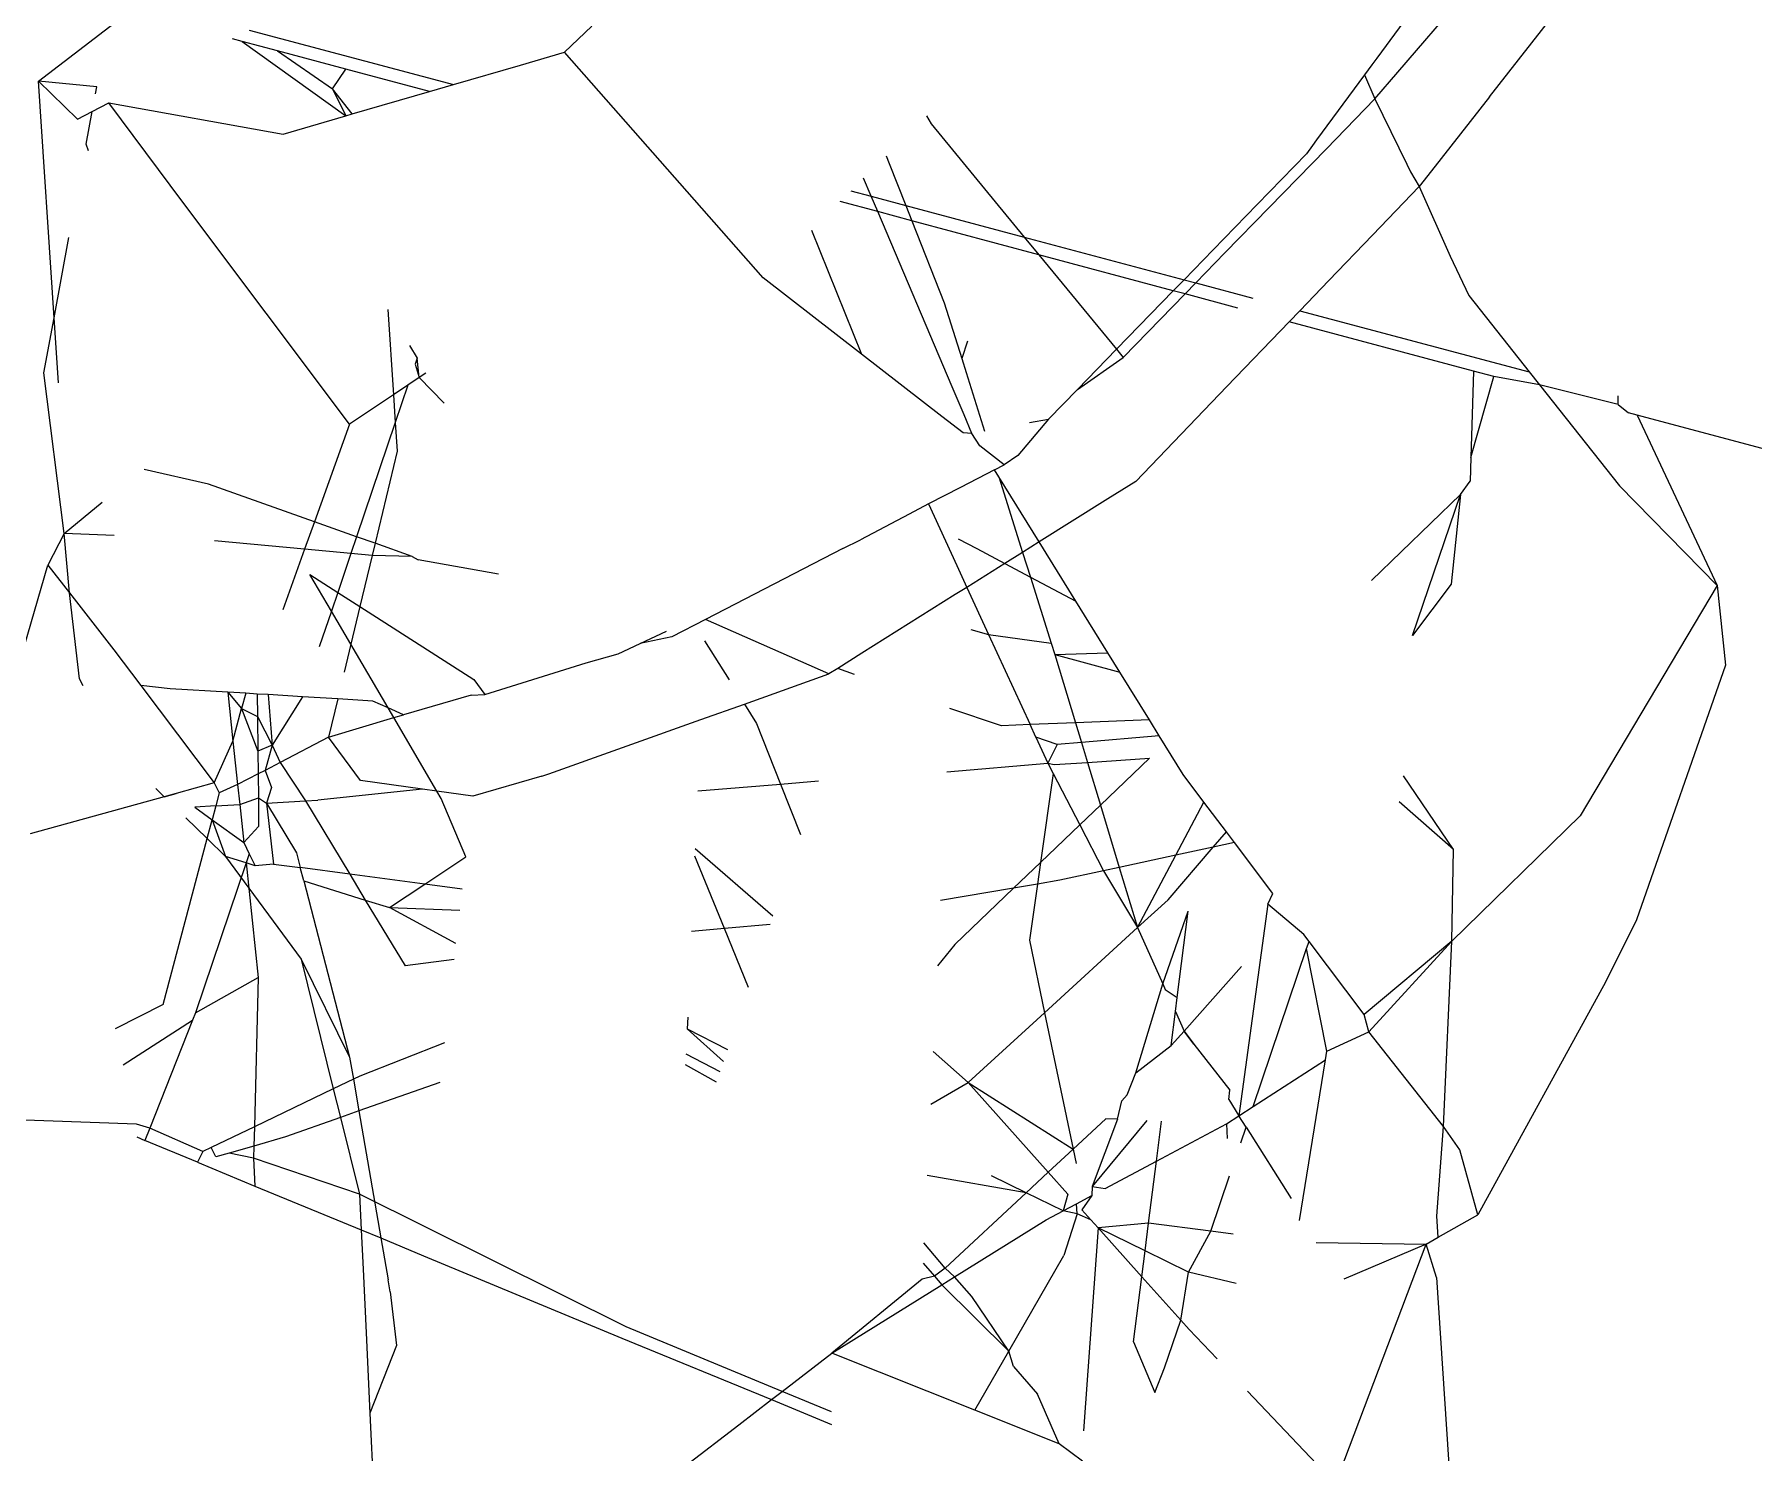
# Model space of a CAD drawing. Header units: inches. Extents: x 3324238 to 135265466, y -1036581 to 20094598.
# Drawn here: x 3354737.1371 to 3354737.4181, y -519087.5705 to -519087.3388 of the extents above; entities that cross this region are included whole.
import ezdxf

# ---------------------------------------------------------------- set-up
doc = ezdxf.new("R2010")
doc.units = ezdxf.units.IN
doc.header["$MEASUREMENT"] = 0

msp = doc.modelspace()

# ---------------------------------------------------------------- linework, layer by layer
for p, q in [((3354737.36682, -519087.32875, 0.00267), (3354737.35654, -519087.34271, 0.00267)), ((3354737.36, -519087.34498, 0.00267), (3354737.3726, -519087.33033, 0.00267)), ((3354737.13781, -519087.34646, 0.00267), (3354737.15271, -519087.33503, 0.00267)), ((3354737.37494, -519087.34903, 0.00267), (3354737.38662, -519087.33414, 0.00267)), ((3354737.17226, -519087.33811, 0.00267), (3354737.20562, -519087.34702, 0.00267)), ((3354737.22376, -519087.34174, 0.00267), (3354737.22826, -519087.33748, 0.00267)), ((3354737.1711, -519087.33996, 0.00267), (3354737.16952, -519087.33953, 0.00267)), ((3354737.1711, -519087.33996, 0.00267), (3354737.18805, -519087.35213, 0.00267)), ((3354737.17688, -519087.34151, 0.00267), (3354737.1711, -519087.33996, 0.00267)), ((3354737.17688, -519087.34151, 0.00267), (3354737.18583, -519087.34774, 0.00267)), ((3354737.18801, -519087.34449, 0.00267), (3354737.17688, -519087.34151, 0.00267)), ((3354737.20562, -519087.34702, 0.00267), (3354737.21656, -519087.34384, 0.00267)), ((3354737.21656, -519087.34384, 0.00267), (3354737.22376, -519087.34174, 0.00267)), ((3354737.25626, -519087.37859, 0.00267), (3354737.22376, -519087.34174, 0.00267)), ((3354737.35573, -519087.34382, 0.00267), (3354737.35455, -519087.34542, 0.00267)), ((3354737.35654, -519087.34271, 0.00267), (3354737.35573, -519087.34382, 0.00267)), ((3354737.13781, -519087.34646, 0.00267), (3354737.14419, -519087.35267, 0.00267)), ((3354737.14036, -519087.38515, 0.00267), (3354737.13781, -519087.34646, 0.00267)), ((3354737.14733, -519087.34737, 0.00267), (3354737.13781, -519087.34646, 0.00267)), ((3354737.18583, -519087.34774, 0.00267), (3354737.18801, -519087.34449, 0.00267)), ((3354737.20171, -519087.34816, 0.00267), (3354737.18801, -519087.34449, 0.00267)), ((3354737.20171, -519087.34816, 0.00267), (3354737.20562, -519087.34702, 0.00267)), ((3354737.35455, -519087.34542, 0.00267), (3354737.3467, -519087.35607, 0.00267)), ((3354737.35455, -519087.34542, 0.00267), (3354737.35624, -519087.34934, 0.00267)), ((3354737.35624, -519087.34934, 0.00267), (3354737.36, -519087.34498, 0.00267)), ((3354737.14658, -519087.35142, 0.00267), (3354737.1493, -519087.35001, 0.00267)), ((3354737.14712, -519087.34852, 0.00267), (3354737.14733, -519087.34737, 0.00267)), ((3354737.1493, -519087.35001, 0.00267), (3354737.1778, -519087.35511, 0.00267)), ((3354737.16141, -519087.36625, 0.00267), (3354737.1493, -519087.35001, 0.00267)), ((3354737.18908, -519087.35183, 0.00267), (3354737.18583, -519087.34774, 0.00267)), ((3354737.18583, -519087.34774, 0.00267), (3354737.18805, -519087.35213, 0.00267)), ((3354737.18908, -519087.35183, 0.00267), (3354737.20171, -519087.34816, 0.00267)), ((3354737.34825, -519087.35756, 0.00267), (3354737.35624, -519087.34934, 0.00267)), ((3354737.35624, -519087.34934, 0.00267), (3354737.36144, -519087.36002, 0.00267)), ((3354737.37494, -519087.34903, 0.00267), (3354737.36549, -519087.3611, 0.00267)), ((3354737.14419, -519087.35267, 0.00267), (3354737.14658, -519087.35142, 0.00267)), ((3354737.1456, -519087.35675, 0.00267), (3354737.14658, -519087.35142, 0.00267)), ((3354737.1778, -519087.35511, 0.00267), (3354737.18805, -519087.35213, 0.00267)), ((3354737.18805, -519087.35213, 0.00267), (3354737.18908, -519087.35183, 0.00267)), ((3354737.28294, -519087.35212, 0.00267), (3354737.2837, -519087.35345, 0.00267)), ((3354737.2837, -519087.35345, 0.00267), (3354737.29243, -519087.36406, 0.00267)), ((3354737.14597, -519087.35783, 0.00267), (3354737.1456, -519087.35675, 0.00267)), ((3354737.34502, -519087.35835, 0.00267), (3354737.337, -519087.3666, 0.00267)), ((3354737.33894, -519087.36712, 0.00267), (3354737.34825, -519087.35756, 0.00267)), ((3354737.34604, -519087.35696, 0.00267), (3354737.34502, -519087.35835, 0.00267)), ((3354737.3467, -519087.35607, 0.00267), (3354737.34604, -519087.35696, 0.00267)), ((3354737.27634, -519087.35866, 0.00267), (3354737.27683, -519087.35991, 0.00267)), ((3354737.27683, -519087.35991, 0.00267), (3354737.27954, -519087.36676, 0.00267)), ((3354737.36144, -519087.36002, 0.00267), (3354737.36205, -519087.3613, 0.00267)), ((3354737.36205, -519087.3613, 0.00267), (3354737.36345, -519087.36369, 0.00267)), ((3354737.36549, -519087.3611, 0.00267), (3354737.36345, -519087.36369, 0.00267)), ((3354737.27389, -519087.36525, 0.00267), (3354737.27265, -519087.36233, 0.00267)), ((3354737.29243, -519087.36406, 0.00267), (3354737.2989, -519087.37193, 0.00267)), ((3354737.35581, -519087.37164, 0.00267), (3354737.36345, -519087.36369, 0.00267)), ((3354737.36345, -519087.36369, 0.00267), (3354737.36854, -519087.37504, 0.00267)), ((3354737.18866, -519087.40253, 0.00267), (3354737.16141, -519087.36625, 0.00267)), ((3354737.27497, -519087.36777, 0.00267), (3354737.26882, -519087.36613, 0.00267)), ((3354737.27059, -519087.36437, 0.00267), (3354737.27389, -519087.36525, 0.00267)), ((3354737.27389, -519087.36525, 0.00267), (3354737.27954, -519087.36676, 0.00267)), ((3354737.27497, -519087.36777, 0.00267), (3354737.27389, -519087.36525, 0.00267)), ((3354737.27954, -519087.36676, 0.00267), (3354737.2989, -519087.37193, 0.00267)), ((3354737.27954, -519087.36676, 0.00267), (3354737.28052, -519087.36926, 0.00267)), ((3354737.337, -519087.3666, 0.00267), (3354737.32978, -519087.37402, 0.00267)), ((3354737.28052, -519087.36926, 0.00267), (3354737.27497, -519087.36777, 0.00267)), ((3354737.28713, -519087.39639, 0.00267), (3354737.27497, -519087.36777, 0.00267)), ((3354737.30128, -519087.37482, 0.00267), (3354737.28052, -519087.36926, 0.00267)), ((3354737.28052, -519087.36926, 0.00267), (3354737.28583, -519087.3827, 0.00267)), ((3354737.33172, -519087.37454, 0.00267), (3354737.33894, -519087.36712, 0.00267)), ((3354737.14036, -519087.38515, 0.00267), (3354737.14278, -519087.37203, 0.00267)), ((3354737.26412, -519087.37079, 0.00267), (3354737.27233, -519087.39106, 0.00267)), ((3354737.2989, -519087.37193, 0.00267), (3354737.30128, -519087.37482, 0.00267)), ((3354737.2989, -519087.37193, 0.00267), (3354737.32503, -519087.37891, 0.00267)), ((3354737.34868, -519087.37906, 0.00267), (3354737.35581, -519087.37164, 0.00267)), ((3354737.32327, -519087.38071, 0.00267), (3354737.30128, -519087.37482, 0.00267)), ((3354737.30128, -519087.37482, 0.00267), (3354737.31398, -519087.39027, 0.00267)), ((3354737.32978, -519087.37402, 0.00267), (3354737.32503, -519087.37891, 0.00267)), ((3354737.32697, -519087.37943, 0.00267), (3354737.33172, -519087.37454, 0.00267)), ((3354737.36854, -519087.37504, 0.00267), (3354737.37159, -519087.3815, 0.00267)), ((3354737.27233, -519087.39106, 0.00267), (3354737.25626, -519087.37859, 0.00267)), ((3354737.32327, -519087.38071, 0.00267), (3354737.31398, -519087.39027, 0.00267)), ((3354737.32503, -519087.37891, 0.00267), (3354737.32327, -519087.38071, 0.00267)), ((3354737.32521, -519087.38123, 0.00267), (3354737.32327, -519087.38071, 0.00267)), ((3354737.32503, -519087.37891, 0.00267), (3354737.32697, -519087.37943, 0.00267)), ((3354737.32521, -519087.38123, 0.00267), (3354737.32697, -519087.37943, 0.00267)), ((3354737.32697, -519087.37943, 0.00267), (3354737.33627, -519087.38191, 0.00267)), ((3354737.34396, -519087.38397, 0.00267), (3354737.34868, -519087.37906, 0.00267)), ((3354737.19491, -519087.38375, 0.00267), (3354737.19582, -519087.39773, 0.00267)), ((3354737.28583, -519087.3827, 0.00267), (3354737.28869, -519087.39179, 0.00267)), ((3354737.3151, -519087.39163, 0.00267), (3354737.32521, -519087.38123, 0.00267)), ((3354737.33384, -519087.38354, 0.00267), (3354737.32521, -519087.38123, 0.00267)), ((3354737.37159, -519087.3815, 0.00267), (3354737.37526, -519087.38615, 0.00267)), ((3354737.1387, -519087.39414, 0.00267), (3354737.14036, -519087.38515, 0.00267)), ((3354737.14106, -519087.39574, 0.00267), (3354737.14036, -519087.38515, 0.00267)), ((3354737.33203, -519087.39638, 0.00267), (3354737.34221, -519087.38578, 0.00267)), ((3354737.34221, -519087.38578, 0.00267), (3354737.34396, -519087.38397, 0.00267)), ((3354737.37235, -519087.39385, 0.00267), (3354737.34221, -519087.38578, 0.00267)), ((3354737.34396, -519087.38397, 0.00267), (3354737.38146, -519087.39398, 0.00267)), ((3354737.37526, -519087.38615, 0.00267), (3354737.38146, -519087.39398, 0.00267)), ((3354737.28965, -519087.38893, 0.00267), (3354737.28869, -519087.39179, 0.00267)), ((3354737.19842, -519087.38963, 0.00267), (3354737.19968, -519087.39173, 0.00267)), ((3354737.19968, -519087.39173, 0.00267), (3354737.19935, -519087.3927, 0.00267)), ((3354737.20001, -519087.39491, 0.00267), (3354737.19968, -519087.39173, 0.00267)), ((3354737.28547, -519087.40127, 0.00267), (3354737.27233, -519087.39106, 0.00267)), ((3354737.28869, -519087.39179, 0.00267), (3354737.2894, -519087.39407, 0.00267)), ((3354737.31398, -519087.39027, 0.00267), (3354737.30761, -519087.39683, 0.00267)), ((3354737.30761, -519087.39683, 0.00267), (3354737.3151, -519087.39163, 0.00267)), ((3354737.31398, -519087.39027, 0.00267), (3354737.3151, -519087.39163, 0.00267)), ((3354737.142, -519087.42039, 0.00267), (3354737.1387, -519087.39414, 0.00267)), ((3354737.20001, -519087.39491, 0.00267), (3354737.19818, -519087.39614, 0.00267)), ((3354737.19935, -519087.3927, 0.00267), (3354737.20001, -519087.39491, 0.00267)), ((3354737.20113, -519087.39416, 0.00267), (3354737.20001, -519087.39491, 0.00267)), ((3354737.20409, -519087.3991, 0.00267), (3354737.20001, -519087.39491, 0.00267)), ((3354737.2894, -519087.39407, 0.00267), (3354737.29241, -519087.40363, 0.00267)), ((3354737.37235, -519087.39385, 0.00267), (3354737.37191, -519087.40797, 0.00267)), ((3354737.37191, -519087.40797, 0.00267), (3354737.37567, -519087.39474, 0.00267)), ((3354737.37567, -519087.39474, 0.00267), (3354737.37235, -519087.39385, 0.00267)), ((3354737.38312, -519087.39607, 0.00267), (3354737.37567, -519087.39474, 0.00267)), ((3354737.38146, -519087.39398, 0.00267), (3354737.38312, -519087.39607, 0.00267)), ((3354737.19582, -519087.39773, 0.00267), (3354737.18866, -519087.40253, 0.00267)), ((3354737.19818, -519087.39614, 0.00267), (3354737.19582, -519087.39773, 0.00267)), ((3354737.19582, -519087.39773, 0.00267), (3354737.19611, -519087.40226, 0.00267)), ((3354737.19818, -519087.39614, 0.00267), (3354737.19611, -519087.40226, 0.00267)), ((3354737.28907, -519087.40096, 0.00267), (3354737.28713, -519087.39639, 0.00267)), ((3354737.3029, -519087.40167, 0.00267), (3354737.30761, -519087.39683, 0.00267)), ((3354737.31715, -519087.41185, 0.00267), (3354737.33203, -519087.39638, 0.00267)), ((3354737.39601, -519087.39931, 0.00267), (3354737.38312, -519087.39607, 0.00267)), ((3354737.38312, -519087.39607, 0.00267), (3354737.39618, -519087.41258, 0.00267)), ((3354737.39601, -519087.39931, 0.00267), (3354737.39599, -519087.39786, 0.00267)), ((3354737.39601, -519087.39931, 0.00267), (3354737.3977, -519087.40064, 0.00267)), ((3354737.3991, -519087.40102, 0.00267), (3354737.3977, -519087.40064, 0.00267)), ((3354737.18866, -519087.40253, 0.00267), (3354737.18292, -519087.41846, 0.00267)), ((3354737.19611, -519087.40226, 0.00267), (3354737.1898, -519087.4209, 0.00267)), ((3354737.19611, -519087.40226, 0.00267), (3354737.19641, -519087.40693, 0.00267)), ((3354737.28893, -519087.40395, 0.00267), (3354737.28547, -519087.40127, 0.00267)), ((3354737.29037, -519087.40402, 0.00267), (3354737.28907, -519087.40096, 0.00267)), ((3354737.3029, -519087.40167, 0.00267), (3354737.29789, -519087.40763, 0.00267)), ((3354737.29979, -519087.40225, 0.00267), (3354737.3029, -519087.40167, 0.00267)), ((3354737.3991, -519087.40102, 0.00267), (3354737.41217, -519087.42885, 0.00267)), ((3354739.14091, -519087.86747, 0.00267), (3354737.3991, -519087.40102, 0.00267)), ((3354737.29037, -519087.40402, 0.00267), (3354737.28893, -519087.40395, 0.00267)), ((3354737.29163, -519087.40605, 0.00267), (3354737.29037, -519087.40402, 0.00267)), ((3354737.29562, -519087.40915, 0.00267), (3354737.29163, -519087.40605, 0.00267)), ((3354737.19641, -519087.40693, 0.00267), (3354737.19281, -519087.42196, 0.00267)), ((3354737.29789, -519087.40763, 0.00267), (3354737.29562, -519087.40915, 0.00267)), ((3354737.37191, -519087.40797, 0.00267), (3354737.37179, -519087.41184, 0.00267)), ((3354737.16561, -519087.41232, 0.00267), (3354737.15505, -519087.4099, 0.00267)), ((3354737.29405, -519087.40996, 0.00267), (3354737.2885, -519087.41284, 0.00267)), ((3354737.29405, -519087.40996, 0.00267), (3354737.29562, -519087.40915, 0.00267)), ((3354737.29477, -519087.41113, 0.00267), (3354737.29405, -519087.40996, 0.00267)), ((3354737.29477, -519087.41113, 0.00267), (3354737.29865, -519087.42345, 0.00267)), ((3354737.30136, -519087.42176, 0.00267), (3354737.29477, -519087.41113, 0.00267)), ((3354737.31715, -519087.41185, 0.00267), (3354737.3126, -519087.4147, 0.00267)), ((3354737.37019, -519087.414, 0.00267), (3354737.37179, -519087.41184, 0.00267)), ((3354737.18292, -519087.41846, 0.00267), (3354737.16561, -519087.41232, 0.00267)), ((3354737.2885, -519087.41284, 0.00267), (3354737.28326, -519087.41555, 0.00267)), ((3354737.3126, -519087.4147, 0.00267), (3354737.30136, -519087.42176, 0.00267)), ((3354737.35569, -519087.42804, 0.00267), (3354737.37019, -519087.414, 0.00267)), ((3354737.36239, -519087.43702, 0.00267), (3354737.37019, -519087.414, 0.00267)), ((3354737.37019, -519087.414, 0.00267), (3354737.3687, -519087.42863, 0.00267)), ((3354737.39618, -519087.41258, 0.00267), (3354737.41217, -519087.42885, 0.00267)), ((3354737.142, -519087.42039, 0.00267), (3354737.14819, -519087.41525, 0.00267)), ((3354737.28008, -519087.41719, 0.00267), (3354737.27216, -519087.42143, 0.00267)), ((3354737.28326, -519087.41555, 0.00267), (3354737.28008, -519087.41719, 0.00267)), ((3354737.28326, -519087.41555, 0.00267), (3354737.28788, -519087.42558, 0.00267)), ((3354737.18292, -519087.41846, 0.00267), (3354737.1813, -519087.42295, 0.00267)), ((3354737.1898, -519087.4209, 0.00267), (3354737.18292, -519087.41846, 0.00267)), ((3354737.142, -519087.42039, 0.00267), (3354737.13933, -519087.42552, 0.00267)), ((3354737.15017, -519087.42068, 0.00267), (3354737.142, -519087.42039, 0.00267)), ((3354737.14287, -519087.43007, 0.00267), (3354737.142, -519087.42039, 0.00267)), ((3354737.1813, -519087.42295, 0.00267), (3354737.16659, -519087.42158, 0.00267)), ((3354737.1813, -519087.42295, 0.00267), (3354737.17772, -519087.43284, 0.00267)), ((3354737.18886, -519087.42365, 0.00267), (3354737.1813, -519087.42295, 0.00267)), ((3354737.1898, -519087.4209, 0.00267), (3354737.18886, -519087.42365, 0.00267)), ((3354737.19281, -519087.42196, 0.00267), (3354737.1898, -519087.4209, 0.00267)), ((3354737.19281, -519087.42196, 0.00267), (3354737.19233, -519087.42397, 0.00267)), ((3354737.19888, -519087.42411, 0.00267), (3354737.19281, -519087.42196, 0.00267)), ((3354737.26924, -519087.4228, 0.00267), (3354737.2468, -519087.43442, 0.00267)), ((3354737.26924, -519087.4228, 0.00267), (3354737.27216, -519087.42143, 0.00267)), ((3354737.28809, -519087.42123, 0.00267), (3354737.29118, -519087.42284, 0.00267)), ((3354737.29118, -519087.42284, 0.00267), (3354737.29576, -519087.42527, 0.00267)), ((3354737.30136, -519087.42176, 0.00267), (3354737.29865, -519087.42345, 0.00267)), ((3354737.30735, -519087.43142, 0.00267), (3354737.30136, -519087.42176, 0.00267)), ((3354737.1279, -519087.46483, 0.00267), (3354737.13933, -519087.42552, 0.00267)), ((3354737.13933, -519087.42552, 0.00267), (3354737.14287, -519087.43007, 0.00267)), ((3354737.18886, -519087.42365, 0.00267), (3354737.18671, -519087.42999, 0.00267)), ((3354737.19233, -519087.42397, 0.00267), (3354737.18886, -519087.42365, 0.00267)), ((3354737.19233, -519087.42397, 0.00267), (3354737.19033, -519087.43231, 0.00267)), ((3354737.19888, -519087.42411, 0.00267), (3354737.19233, -519087.42397, 0.00267)), ((3354737.19888, -519087.42411, 0.00267), (3354737.19986, -519087.42467, 0.00267)), ((3354737.213, -519087.42701, 0.00267), (3354737.19986, -519087.42467, 0.00267)), ((3354737.28788, -519087.42558, 0.00267), (3354737.28953, -519087.42917, 0.00267)), ((3354737.29576, -519087.42527, 0.00267), (3354737.28953, -519087.42917, 0.00267)), ((3354737.29865, -519087.42345, 0.00267), (3354737.29576, -519087.42527, 0.00267)), ((3354737.29576, -519087.42527, 0.00267), (3354737.29992, -519087.42748, 0.00267)), ((3354737.29865, -519087.42345, 0.00267), (3354737.29992, -519087.42748, 0.00267)), ((3354737.18567, -519087.43307, 0.00267), (3354737.18215, -519087.42707, 0.00267)), ((3354737.18215, -519087.42707, 0.00267), (3354737.18671, -519087.42999, 0.00267)), ((3354737.29992, -519087.42748, 0.00267), (3354737.30735, -519087.43142, 0.00267)), ((3354737.29992, -519087.42748, 0.00267), (3354737.30332, -519087.43828, 0.00267)), ((3354737.3687, -519087.42863, 0.00267), (3354737.36239, -519087.43702, 0.00267)), ((3354737.14287, -519087.43007, 0.00267), (3354737.15012, -519087.43939, 0.00267)), ((3354737.1445, -519087.44411, 0.00267), (3354737.14287, -519087.43007, 0.00267)), ((3354737.18671, -519087.42999, 0.00267), (3354737.18567, -519087.43307, 0.00267)), ((3354737.18671, -519087.42999, 0.00267), (3354737.19033, -519087.43231, 0.00267)), ((3354737.28765, -519087.43035, 0.00267), (3354737.27237, -519087.43994, 0.00267)), ((3354737.28953, -519087.42917, 0.00267), (3354737.28765, -519087.43035, 0.00267)), ((3354737.28953, -519087.42917, 0.00267), (3354737.29308, -519087.43688, 0.00267)), ((3354737.31257, -519087.43985, 0.00267), (3354737.30735, -519087.43142, 0.00267)), ((3354737.41217, -519087.42885, 0.00267), (3354737.38978, -519087.46652, 0.00267)), ((3354737.41217, -519087.42885, 0.00267), (3354737.41354, -519087.4419, 0.00267)), ((3354737.18567, -519087.43307, 0.00267), (3354737.1837, -519087.43889, 0.00267)), ((3354737.18885, -519087.43848, 0.00267), (3354737.18567, -519087.43307, 0.00267)), ((3354737.19033, -519087.43231, 0.00267), (3354737.18885, -519087.43848, 0.00267)), ((3354737.19033, -519087.43231, 0.00267), (3354737.20895, -519087.44423, 0.00267)), ((3354737.23615, -519087.43836, 0.00267), (3354737.24044, -519087.43634, 0.00267)), ((3354737.2468, -519087.43442, 0.00267), (3354737.24132, -519087.43725, 0.00267)), ((3354737.26699, -519087.44332, 0.00267), (3354737.2468, -519087.43442, 0.00267)), ((3354737.29019, -519087.43605, 0.00267), (3354737.29308, -519087.43688, 0.00267)), ((3354737.29308, -519087.43688, 0.00267), (3354737.30332, -519087.43828, 0.00267)), ((3354737.29308, -519087.43688, 0.00267), (3354737.29986, -519087.4516, 0.00267)), ((3354737.15012, -519087.43939, 0.00267), (3354737.15451, -519087.44521, 0.00267)), ((3354737.18885, -519087.43848, 0.00267), (3354737.18777, -519087.44301, 0.00267)), ((3354737.19494, -519087.44885, 0.00267), (3354737.18885, -519087.43848, 0.00267)), ((3354737.23255, -519087.44005, 0.00267), (3354737.23615, -519087.43836, 0.00267)), ((3354737.24132, -519087.43725, 0.00267), (3354737.23615, -519087.43836, 0.00267)), ((3354737.24664, -519087.43793, 0.00267), (3354737.25067, -519087.44429, 0.00267)), ((3354737.27237, -519087.43994, 0.00267), (3354737.26844, -519087.44241, 0.00267)), ((3354737.30332, -519087.43828, 0.00267), (3354737.30391, -519087.44014, 0.00267)), ((3354737.30391, -519087.44014, 0.00267), (3354737.31257, -519087.43985, 0.00267)), ((3354737.31454, -519087.44303, 0.00267), (3354737.31257, -519087.43985, 0.00267)), ((3354737.21073, -519087.44666, 0.00267), (3354737.22732, -519087.44152, 0.00267)), ((3354737.22732, -519087.44152, 0.00267), (3354737.23255, -519087.44005, 0.00267)), ((3354737.26844, -519087.44241, 0.00267), (3354737.26699, -519087.44332, 0.00267)), ((3354737.27119, -519087.44342, 0.00267), (3354737.26844, -519087.44241, 0.00267)), ((3354737.30391, -519087.44014, 0.00267), (3354737.30729, -519087.45131, 0.00267)), ((3354737.30391, -519087.44014, 0.00267), (3354737.31454, -519087.44303, 0.00267)), ((3354737.41354, -519087.4419, 0.00267), (3354737.39899, -519087.48349, 0.00267)), ((3354737.1445, -519087.44411, 0.00267), (3354737.14506, -519087.44519, 0.00267)), ((3354737.14506, -519087.44519, 0.00267), (3354737.1445, -519087.44411, 0.00267)), ((3354737.15932, -519087.44573, 0.00267), (3354737.15451, -519087.44521, 0.00267)), ((3354737.15451, -519087.44521, 0.00267), (3354737.16653, -519087.46113, 0.00267)), ((3354737.20895, -519087.44423, 0.00267), (3354737.21073, -519087.44666, 0.00267)), ((3354737.25317, -519087.44824, 0.00267), (3354737.26699, -519087.44332, 0.00267)), ((3354737.31937, -519087.45083, 0.00267), (3354737.31454, -519087.44303, 0.00267)), ((3354737.16874, -519087.4463, 0.00267), (3354737.15932, -519087.44573, 0.00267)), ((3354737.16874, -519087.4463, 0.00267), (3354737.16959, -519087.4543, 0.00267)), ((3354737.16874, -519087.4463, 0.00267), (3354737.17101, -519087.44895, 0.00267)), ((3354737.17167, -519087.44648, 0.00267), (3354737.16874, -519087.4463, 0.00267)), ((3354737.17167, -519087.44648, 0.00267), (3354737.17101, -519087.44895, 0.00267)), ((3354737.17355, -519087.4466, 0.00267), (3354737.17167, -519087.44648, 0.00267)), ((3354737.17355, -519087.4466, 0.00267), (3354737.1736, -519087.45027, 0.00267)), ((3354737.17533, -519087.4467, 0.00267), (3354737.17355, -519087.4466, 0.00267)), ((3354737.17533, -519087.4467, 0.00267), (3354737.17598, -519087.45496, 0.00267)), ((3354737.18094, -519087.44705, 0.00267), (3354737.17533, -519087.4467, 0.00267)), ((3354737.18094, -519087.44705, 0.00267), (3354737.17598, -519087.45496, 0.00267)), ((3354737.18671, -519087.4474, 0.00267), (3354737.18094, -519087.44705, 0.00267)), ((3354737.18671, -519087.4474, 0.00267), (3354737.18521, -519087.45366, 0.00267)), ((3354737.19245, -519087.44775, 0.00267), (3354737.18671, -519087.4474, 0.00267)), ((3354737.19494, -519087.44885, 0.00267), (3354737.19245, -519087.44775, 0.00267)), ((3354737.20853, -519087.44679, 0.00267), (3354737.19746, -519087.44998, 0.00267)), ((3354737.20853, -519087.44679, 0.00267), (3354737.21073, -519087.44666, 0.00267)), ((3354737.24607, -519087.45077, 0.00267), (3354737.25317, -519087.44824, 0.00267)), ((3354737.25317, -519087.44824, 0.00267), (3354737.25517, -519087.45139, 0.00267)), ((3354737.16959, -519087.4543, 0.00267), (3354737.17101, -519087.44895, 0.00267)), ((3354737.17101, -519087.44895, 0.00267), (3354737.17366, -519087.45593, 0.00267)), ((3354737.17101, -519087.44895, 0.00267), (3354737.1736, -519087.45027, 0.00267)), ((3354737.1736, -519087.45027, 0.00267), (3354737.17366, -519087.45593, 0.00267)), ((3354737.1736, -519087.45027, 0.00267), (3354737.17598, -519087.45496, 0.00267)), ((3354737.18521, -519087.45366, 0.00267), (3354737.19588, -519087.45045, 0.00267)), ((3354737.19588, -519087.45045, 0.00267), (3354737.19494, -519087.44885, 0.00267)), ((3354737.19746, -519087.44998, 0.00267), (3354737.19494, -519087.44885, 0.00267)), ((3354737.19588, -519087.45045, 0.00267), (3354737.19746, -519087.44998, 0.00267)), ((3354737.20292, -519087.46245, 0.00267), (3354737.19588, -519087.45045, 0.00267)), ((3354737.22119, -519087.45964, 0.00267), (3354737.24607, -519087.45077, 0.00267)), ((3354737.29522, -519087.45179, 0.00267), (3354737.28675, -519087.44894, 0.00267)), ((3354737.29522, -519087.45179, 0.00267), (3354737.28675, -519087.44894, 0.00267)), ((3354737.31937, -519087.45083, 0.00267), (3354737.30729, -519087.45131, 0.00267)), ((3354737.32099, -519087.45345, 0.00267), (3354737.31937, -519087.45083, 0.00267)), ((3354737.18521, -519087.45366, 0.00267), (3354737.1773, -519087.45779, 0.00267)), ((3354737.19046, -519087.46071, 0.00267), (3354737.18521, -519087.45366, 0.00267)), ((3354737.25517, -519087.45139, 0.00267), (3354737.25909, -519087.46132, 0.00267)), ((3354737.29986, -519087.4516, 0.00267), (3354737.29522, -519087.45179, 0.00267)), ((3354737.30729, -519087.45131, 0.00267), (3354737.29986, -519087.4516, 0.00267)), ((3354737.30081, -519087.45367, 0.00267), (3354737.29986, -519087.4516, 0.00267)), ((3354737.30429, -519087.45484, 0.00267), (3354737.30081, -519087.45367, 0.00267)), ((3354737.30081, -519087.45367, 0.00267), (3354737.30275, -519087.4579, 0.00267)), ((3354737.30729, -519087.45131, 0.00267), (3354737.30826, -519087.45451, 0.00267)), ((3354737.32099, -519087.45345, 0.00267), (3354737.30826, -519087.45451, 0.00267)), ((3354737.3249, -519087.45976, 0.00267), (3354737.32099, -519087.45345, 0.00267)), ((3354737.16653, -519087.46113, 0.00267), (3354737.16959, -519087.4543, 0.00267)), ((3354737.16959, -519087.4543, 0.00267), (3354737.17035, -519087.46141, 0.00267)), ((3354737.17598, -519087.45496, 0.00267), (3354737.17366, -519087.45593, 0.00267)), ((3354737.17366, -519087.45593, 0.00267), (3354737.17371, -519087.45966, 0.00267)), ((3354737.17598, -519087.45496, 0.00267), (3354737.17485, -519087.45907, 0.00267)), ((3354737.17598, -519087.45496, 0.00267), (3354737.1773, -519087.45779, 0.00267)), ((3354737.30429, -519087.45484, 0.00267), (3354737.30275, -519087.4579, 0.00267)), ((3354737.30826, -519087.45451, 0.00267), (3354737.30429, -519087.45484, 0.00267)), ((3354737.30826, -519087.45451, 0.00267), (3354737.30924, -519087.45777, 0.00267)), ((3354737.17371, -519087.45966, 0.00267), (3354737.17035, -519087.46141, 0.00267)), ((3354737.17485, -519087.45907, 0.00267), (3354737.17371, -519087.45966, 0.00267)), ((3354737.17371, -519087.45966, 0.00267), (3354737.17375, -519087.46358, 0.00267)), ((3354737.1773, -519087.45779, 0.00267), (3354737.17485, -519087.45907, 0.00267)), ((3354737.17485, -519087.45907, 0.00267), (3354737.17591, -519087.46187, 0.00267)), ((3354737.1773, -519087.45779, 0.00267), (3354737.18146, -519087.46406, 0.00267)), ((3354737.22007, -519087.46004, 0.00267), (3354737.22119, -519087.45964, 0.00267)), ((3354737.28625, -519087.4593, 0.00267), (3354737.30275, -519087.4579, 0.00267)), ((3354737.30362, -519087.45957, 0.00267), (3354737.30156, -519087.47412, 0.00267)), ((3354737.30275, -519087.4579, 0.00267), (3354737.30362, -519087.45957, 0.00267)), ((3354737.30275, -519087.4579, 0.00267), (3354737.30382, -519087.45813, 0.00267)), ((3354737.30362, -519087.45957, 0.00267), (3354737.30799, -519087.46798, 0.00267)), ((3354737.30382, -519087.45813, 0.00267), (3354737.30924, -519087.45777, 0.00267)), ((3354737.30924, -519087.45777, 0.00267), (3354737.31939, -519087.45709, 0.00267)), ((3354737.30924, -519087.45777, 0.00267), (3354737.31136, -519087.46476, 0.00267)), ((3354737.31939, -519087.45709, 0.00267), (3354737.31136, -519087.46476, 0.00267)), ((3354737.15834, -519087.46339, 0.00267), (3354737.15696, -519087.46204, 0.00267)), ((3354737.16653, -519087.46113, 0.00267), (3354737.16028, -519087.46285, 0.00267)), ((3354737.16653, -519087.46113, 0.00267), (3354737.16734, -519087.46277, 0.00267)), ((3354737.17035, -519087.46141, 0.00267), (3354737.16734, -519087.46277, 0.00267)), ((3354737.17035, -519087.46141, 0.00267), (3354737.1707, -519087.46466, 0.00267)), ((3354737.17591, -519087.46187, 0.00267), (3354737.17505, -519087.46442, 0.00267)), ((3354737.20058, -519087.46212, 0.00267), (3354737.18346, -519087.46395, 0.00267)), ((3354737.20058, -519087.46212, 0.00267), (3354737.19046, -519087.46071, 0.00267)), ((3354737.20292, -519087.46245, 0.00267), (3354737.20058, -519087.46212, 0.00267)), ((3354737.20364, -519087.46367, 0.00267), (3354737.20292, -519087.46245, 0.00267)), ((3354737.20881, -519087.46327, 0.00267), (3354737.20292, -519087.46245, 0.00267)), ((3354737.22007, -519087.46004, 0.00267), (3354737.20881, -519087.46327, 0.00267)), ((3354737.24555, -519087.46244, 0.00267), (3354737.25909, -519087.46132, 0.00267)), ((3354737.25909, -519087.46132, 0.00267), (3354737.26531, -519087.4608, 0.00267)), ((3354737.25909, -519087.46132, 0.00267), (3354737.26234, -519087.46956, 0.00267)), ((3354737.32829, -519087.46426, 0.00267), (3354737.3249, -519087.45976, 0.00267)), ((3354737.36909, -519087.47199, 0.00267), (3354737.3609, -519087.45999, 0.00267)), ((3354737.15834, -519087.46339, 0.00267), (3354737.13646, -519087.46944, 0.00267)), ((3354737.15834, -519087.46339, 0.00267), (3354737.16028, -519087.46285, 0.00267)), ((3354737.16028, -519087.46285, 0.00267), (3354737.15834, -519087.46339, 0.00267)), ((3354737.16678, -519087.46488, 0.00267), (3354737.16334, -519087.46507, 0.00267)), ((3354737.16334, -519087.46507, 0.00267), (3354737.16619, -519087.46713, 0.00267)), ((3354737.16678, -519087.46488, 0.00267), (3354737.16619, -519087.46713, 0.00267)), ((3354737.16734, -519087.46277, 0.00267), (3354737.16678, -519087.46488, 0.00267)), ((3354737.16678, -519087.46488, 0.00267), (3354737.1707, -519087.46466, 0.00267)), ((3354737.1707, -519087.46466, 0.00267), (3354737.17375, -519087.46358, 0.00267)), ((3354737.1707, -519087.46466, 0.00267), (3354737.17134, -519087.47087, 0.00267)), ((3354737.17375, -519087.46358, 0.00267), (3354737.17375, -519087.46827, 0.00267)), ((3354737.17375, -519087.46358, 0.00267), (3354737.17505, -519087.46442, 0.00267)), ((3354737.17505, -519087.46442, 0.00267), (3354737.18146, -519087.46406, 0.00267)), ((3354737.17505, -519087.46442, 0.00267), (3354737.17621, -519087.47439, 0.00267)), ((3354737.17505, -519087.46442, 0.00267), (3354737.17995, -519087.47253, 0.00267)), ((3354737.18146, -519087.46406, 0.00267), (3354737.18346, -519087.46395, 0.00267)), ((3354737.18146, -519087.46406, 0.00267), (3354737.18868, -519087.47604, 0.00267)), ((3354737.20767, -519087.47318, 0.00267), (3354737.20364, -519087.46367, 0.00267)), ((3354737.31136, -519087.46476, 0.00267), (3354737.30799, -519087.46798, 0.00267)), ((3354737.31136, -519087.46476, 0.00267), (3354737.31444, -519087.47494, 0.00267)), ((3354737.32369, -519087.47295, 0.00267), (3354737.32829, -519087.46426, 0.00267)), ((3354737.33195, -519087.46911, 0.00267), (3354737.32829, -519087.46426, 0.00267)), ((3354737.36909, -519087.47199, 0.00267), (3354737.3602, -519087.46422, 0.00267)), ((3354737.16537, -519087.47022, 0.00267), (3354737.1619, -519087.46685, 0.00267)), ((3354737.16537, -519087.47022, 0.00267), (3354737.16619, -519087.46713, 0.00267)), ((3354737.16619, -519087.46713, 0.00267), (3354737.17134, -519087.47087, 0.00267)), ((3354737.16619, -519087.46713, 0.00267), (3354737.16836, -519087.47314, 0.00267)), ((3354737.30799, -519087.46798, 0.00267), (3354737.30156, -519087.47412, 0.00267)), ((3354737.30799, -519087.46798, 0.00267), (3354737.31189, -519087.47548, 0.00267)), ((3354737.38978, -519087.46652, 0.00267), (3354737.36881, -519087.48696, 0.00267)), ((3354737.15817, -519087.49732, 0.00267), (3354737.16537, -519087.47022, 0.00267)), ((3354737.16836, -519087.47314, 0.00267), (3354737.16537, -519087.47022, 0.00267)), ((3354737.17375, -519087.46827, 0.00267), (3354737.17134, -519087.47087, 0.00267)), ((3354737.17134, -519087.47087, 0.00267), (3354737.17225, -519087.47271, 0.00267)), ((3354737.32979, -519087.47163, 0.00267), (3354737.33195, -519087.46911, 0.00267)), ((3354737.33329, -519087.47088, 0.00267), (3354737.32979, -519087.47163, 0.00267)), ((3354737.33329, -519087.47088, 0.00267), (3354737.33195, -519087.46911, 0.00267)), ((3354737.33957, -519087.47921, 0.00267), (3354737.33329, -519087.47088, 0.00267)), ((3354737.17174, -519087.47419, 0.00267), (3354737.16836, -519087.47314, 0.00267)), ((3354737.16836, -519087.47314, 0.00267), (3354737.18073, -519087.4899, 0.00267)), ((3354737.17225, -519087.47271, 0.00267), (3354737.17174, -519087.47419, 0.00267)), ((3354737.17225, -519087.47271, 0.00267), (3354737.1732, -519087.47465, 0.00267)), ((3354737.17995, -519087.47253, 0.00267), (3354737.18059, -519087.47497, 0.00267)), ((3354737.20095, -519087.47765, 0.00267), (3354737.20767, -519087.47318, 0.00267)), ((3354737.24992, -519087.48491, 0.00267), (3354737.24508, -519087.4731, 0.00267)), ((3354737.24513, -519087.47186, 0.00267), (3354737.25785, -519087.48283, 0.00267)), ((3354737.32369, -519087.47295, 0.00267), (3354737.31444, -519087.47494, 0.00267)), ((3354737.31741, -519087.48476, 0.00267), (3354737.32369, -519087.47295, 0.00267)), ((3354737.32244, -519087.48023, 0.00267), (3354737.32979, -519087.47163, 0.00267)), ((3354737.32979, -519087.47163, 0.00267), (3354737.32369, -519087.47295, 0.00267)), ((3354737.36881, -519087.48696, 0.00267), (3354737.36909, -519087.47199, 0.00267)), ((3354737.17174, -519087.47419, 0.00267), (3354737.16345, -519087.49868, 0.00267)), ((3354737.17174, -519087.47419, 0.00267), (3354737.17373, -519087.49293, 0.00267)), ((3354737.1732, -519087.47465, 0.00267), (3354737.17174, -519087.47419, 0.00267)), ((3354737.17621, -519087.47439, 0.00267), (3354737.1732, -519087.47465, 0.00267)), ((3354737.17621, -519087.47439, 0.00267), (3354737.18059, -519087.47497, 0.00267)), ((3354737.18115, -519087.47712, 0.00267), (3354737.18059, -519087.47497, 0.00267)), ((3354737.18868, -519087.47604, 0.00267), (3354737.18059, -519087.47497, 0.00267)), ((3354737.20095, -519087.47765, 0.00267), (3354737.18868, -519087.47604, 0.00267)), ((3354737.18868, -519087.47604, 0.00267), (3354737.19122, -519087.48026, 0.00267)), ((3354737.30156, -519087.47412, 0.00267), (3354737.29718, -519087.47831, 0.00267)), ((3354737.30156, -519087.47412, 0.00267), (3354737.30106, -519087.47765, 0.00267)), ((3354737.31189, -519087.47548, 0.00267), (3354737.30471, -519087.47703, 0.00267)), ((3354737.31444, -519087.47494, 0.00267), (3354737.31189, -519087.47548, 0.00267)), ((3354737.31189, -519087.47548, 0.00267), (3354737.31741, -519087.48476, 0.00267)), ((3354737.31444, -519087.47494, 0.00267), (3354737.31741, -519087.48476, 0.00267)), ((3354737.18115, -519087.47712, 0.00267), (3354737.18866, -519087.50594, 0.00267)), ((3354737.18115, -519087.47712, 0.00267), (3354737.19122, -519087.48026, 0.00267)), ((3354737.19518, -519087.48149, 0.00267), (3354737.20095, -519087.47765, 0.00267)), ((3354737.20706, -519087.47846, 0.00267), (3354737.20095, -519087.47765, 0.00267)), ((3354737.29718, -519087.47831, 0.00267), (3354737.28524, -519087.48034, 0.00267)), ((3354737.29718, -519087.47831, 0.00267), (3354737.28755, -519087.48751, 0.00267)), ((3354737.30106, -519087.47765, 0.00267), (3354737.29718, -519087.47831, 0.00267)), ((3354737.30106, -519087.47765, 0.00267), (3354737.29977, -519087.48682, 0.00267)), ((3354737.30471, -519087.47703, 0.00267), (3354737.30106, -519087.47765, 0.00267)), ((3354737.33873, -519087.48092, 0.00267), (3354737.33957, -519087.47921, 0.00267)), ((3354737.19122, -519087.48026, 0.00267), (3354737.19518, -519087.48149, 0.00267)), ((3354737.19122, -519087.48026, 0.00267), (3354737.19771, -519087.49102, 0.00267)), ((3354737.19518, -519087.48149, 0.00267), (3354737.20666, -519087.4819, 0.00267)), ((3354737.20603, -519087.48734, 0.00267), (3354737.19518, -519087.48149, 0.00267)), ((3354737.31741, -519087.48476, 0.00267), (3354737.32244, -519087.48023, 0.00267)), ((3354737.32155, -519087.49394, 0.00267), (3354737.32568, -519087.4821, 0.00267)), ((3354737.3239, -519087.49618, 0.00267), (3354737.32568, -519087.4821, 0.00267)), ((3354737.33873, -519087.48092, 0.00267), (3354737.33401, -519087.5155, 0.00267)), ((3354737.34461, -519087.48589, 0.00267), (3354737.33873, -519087.48092, 0.00267)), ((3354737.24992, -519087.48491, 0.00267), (3354737.24453, -519087.48539, 0.00267)), ((3354737.25737, -519087.48424, 0.00267), (3354737.24992, -519087.48491, 0.00267)), ((3354737.25387, -519087.49456, 0.00267), (3354737.24992, -519087.48491, 0.00267)), ((3354737.30225, -519087.49867, 0.00267), (3354737.31741, -519087.48476, 0.00267)), ((3354737.31741, -519087.48476, 0.00267), (3354737.32155, -519087.49394, 0.00267)), ((3354737.39899, -519087.48349, 0.00267), (3354737.3939, -519087.49366, 0.00267)), ((3354737.28755, -519087.48751, 0.00267), (3354737.28472, -519087.49101, 0.00267)), ((3354737.29977, -519087.48682, 0.00267), (3354737.30225, -519087.49867, 0.00267)), ((3354737.34546, -519087.48702, 0.00267), (3354737.34461, -519087.48589, 0.00267)), ((3354737.34506, -519087.48818, 0.00267), (3354737.34546, -519087.48702, 0.00267)), ((3354737.35448, -519087.49899, 0.00267), (3354737.34546, -519087.48702, 0.00267)), ((3354737.36881, -519087.48696, 0.00267), (3354737.35448, -519087.49899, 0.00267)), ((3354737.35524, -519087.50178, 0.00267), (3354737.36881, -519087.48696, 0.00267)), ((3354737.36742, -519087.51727, 0.00267), (3354737.36881, -519087.48696, 0.00267)), ((3354737.18073, -519087.4899, 0.00267), (3354737.18866, -519087.50594, 0.00267)), ((3354737.18073, -519087.4899, 0.00267), (3354737.18599, -519087.51111, 0.00267)), ((3354737.20573, -519087.48998, 0.00267), (3354737.19771, -519087.49102, 0.00267)), ((3354737.33631, -519087.51401, 0.00267), (3354737.34506, -519087.48818, 0.00267)), ((3354737.34838, -519087.50494, 0.00267), (3354737.34506, -519087.48818, 0.00267)), ((3354737.16345, -519087.49868, 0.00267), (3354737.17373, -519087.49293, 0.00267)), ((3354737.17373, -519087.49293, 0.00267), (3354737.17309, -519087.51731, 0.00267)), ((3354737.32503, -519087.50166, 0.00267), (3354737.33443, -519087.49112, 0.00267)), ((3354737.31717, -519087.5085, 0.00267), (3354737.32155, -519087.49394, 0.00267)), ((3354737.32155, -519087.49394, 0.00267), (3354737.32197, -519087.49486, 0.00267)), ((3354737.32197, -519087.49486, 0.00267), (3354737.3239, -519087.49618, 0.00267)), ((3354737.32361, -519087.4985, 0.00267), (3354737.3239, -519087.49618, 0.00267)), ((3354737.3939, -519087.49366, 0.00267), (3354737.37305, -519087.53168, 0.00267)), ((3354737.15817, -519087.49732, 0.00267), (3354737.15035, -519087.50128, 0.00267)), ((3354737.16345, -519087.49868, 0.00267), (3354737.16297, -519087.49988, 0.00267)), ((3354737.28973, -519087.5101, 0.00267), (3354737.30225, -519087.49867, 0.00267)), ((3354737.30225, -519087.49867, 0.00267), (3354737.30691, -519087.52097, 0.00267)), ((3354737.32291, -519087.50405, 0.00267), (3354737.32361, -519087.4985, 0.00267)), ((3354737.32361, -519087.4985, 0.00267), (3354737.32503, -519087.50166, 0.00267)), ((3354737.35524, -519087.50178, 0.00267), (3354737.35448, -519087.49899, 0.00267)), ((3354737.15166, -519087.5072, 0.00267), (3354737.16297, -519087.49988, 0.00267)), ((3354737.16297, -519087.49988, 0.00267), (3354737.156, -519087.51755, 0.00267)), ((3354737.24391, -519087.49938, 0.00267), (3354737.24382, -519087.5013, 0.00267)), ((3354737.24382, -519087.5013, 0.00267), (3354737.24977, -519087.50665, 0.00267)), ((3354737.24382, -519087.5013, 0.00267), (3354737.25044, -519087.5047, 0.00267)), ((3354737.32291, -519087.50405, 0.00267), (3354737.32503, -519087.50166, 0.00267)), ((3354737.32661, -519087.5038, 0.00267), (3354737.32503, -519087.50166, 0.00267)), ((3354737.32503, -519087.50166, 0.00267), (3354737.32661, -519087.5038, 0.00267)), ((3354737.34838, -519087.50494, 0.00267), (3354737.35524, -519087.50178, 0.00267)), ((3354737.36742, -519087.51727, 0.00267), (3354737.35524, -519087.50178, 0.00267)), ((3354737.20415, -519087.50361, 0.00267), (3354737.19035, -519087.50902, 0.00267)), ((3354737.31717, -519087.5085, 0.00267), (3354737.32291, -519087.50405, 0.00267)), ((3354737.32661, -519087.5038, 0.00267), (3354737.33249, -519087.5113, 0.00267)), ((3354737.18866, -519087.50594, 0.00267), (3354737.18928, -519087.50953, 0.00267)), ((3354737.24863, -519087.51004, 0.00267), (3354737.24356, -519087.50721, 0.00267)), ((3354737.24921, -519087.50832, 0.00267), (3354737.24364, -519087.50547, 0.00267)), ((3354737.28404, -519087.505, 0.00267), (3354737.28973, -519087.5101, 0.00267)), ((3354737.33631, -519087.51401, 0.00267), (3354737.34814, -519087.50637, 0.00267)), ((3354737.34388, -519087.53262, 0.00267), (3354737.34814, -519087.50637, 0.00267)), ((3354737.34814, -519087.50637, 0.00267), (3354737.34838, -519087.50494, 0.00267)), ((3354737.18928, -519087.50953, 0.00267), (3354737.18599, -519087.51111, 0.00267)), ((3354737.19035, -519087.50902, 0.00267), (3354737.18928, -519087.50953, 0.00267)), ((3354737.18928, -519087.50953, 0.00267), (3354737.19018, -519087.51472, 0.00267)), ((3354737.20341, -519087.51005, 0.00267), (3354737.19018, -519087.51472, 0.00267)), ((3354737.28363, -519087.51364, 0.00267), (3354737.28973, -519087.5101, 0.00267)), ((3354737.28973, -519087.5101, 0.00267), (3354737.30285, -519087.52474, 0.00267)), ((3354737.28973, -519087.5101, 0.00267), (3354737.30691, -519087.52097, 0.00267)), ((3354737.31576, -519087.51208, 0.00267), (3354737.31717, -519087.5085, 0.00267)), ((3354737.18599, -519087.51111, 0.00267), (3354737.17309, -519087.51731, 0.00267)), ((3354737.18599, -519087.51111, 0.00267), (3354737.18715, -519087.51579, 0.00267)), ((3354737.31417, -519087.51609, 0.00267), (3354737.31489, -519087.51305, 0.00267)), ((3354737.31576, -519087.51208, 0.00267), (3354737.31489, -519087.51305, 0.00267)), ((3354737.33234, -519087.51286, 0.00267), (3354737.33249, -519087.5113, 0.00267)), ((3354737.33234, -519087.51286, 0.00267), (3354737.33401, -519087.5155, 0.00267)), ((3354737.15381, -519087.51686, 0.00267), (3354737.11237, -519087.51539, 0.00267)), ((3354737.18715, -519087.51579, 0.00267), (3354737.17816, -519087.51897, 0.00267)), ((3354737.19018, -519087.51472, 0.00267), (3354737.18715, -519087.51579, 0.00267)), ((3354737.18715, -519087.51579, 0.00267), (3354737.19026, -519087.52832, 0.00267)), ((3354737.19018, -519087.51472, 0.00267), (3354737.19376, -519087.53546, 0.00267)), ((3354737.33195, -519087.51683, 0.00267), (3354737.33401, -519087.5155, 0.00267)), ((3354737.33401, -519087.5155, 0.00267), (3354737.33631, -519087.51401, 0.00267)), ((3354737.33518, -519087.51736, 0.00267), (3354737.33401, -519087.5155, 0.00267)), ((3354737.156, -519087.51755, 0.00267), (3354737.15381, -519087.51686, 0.00267)), ((3354737.156, -519087.51755, 0.00267), (3354737.15521, -519087.51956, 0.00267)), ((3354737.16467, -519087.52136, 0.00267), (3354737.156, -519087.51755, 0.00267)), ((3354737.17309, -519087.51731, 0.00267), (3354737.16603, -519087.5207, 0.00267)), ((3354737.17309, -519087.51731, 0.00267), (3354737.17301, -519087.52045, 0.00267)), ((3354737.31225, -519087.51601, 0.00267), (3354737.30691, -519087.52097, 0.00267)), ((3354737.31417, -519087.51609, 0.00267), (3354737.31, -519087.52708, 0.00267)), ((3354737.31895, -519087.51629, 0.00267), (3354737.31, -519087.52708, 0.00267)), ((3354737.31417, -519087.51609, 0.00267), (3354737.31225, -519087.51601, 0.00267)), ((3354737.32052, -519087.52292, 0.00267), (3354737.32135, -519087.51639, 0.00267)), ((3354737.32052, -519087.52292, 0.00267), (3354737.33195, -519087.51683, 0.00267)), ((3354737.33195, -519087.51683, 0.00267), (3354737.3321, -519087.51925, 0.00267)), ((3354737.3343, -519087.51994, 0.00267), (3354737.33518, -519087.51736, 0.00267)), ((3354737.33518, -519087.51736, 0.00267), (3354737.34256, -519087.52904, 0.00267)), ((3354737.36633, -519087.53191, 0.00267), (3354737.36742, -519087.51727, 0.00267)), ((3354737.37011, -519087.52107, 0.00267), (3354737.36742, -519087.51727, 0.00267)), ((3354737.15388, -519087.51895, 0.00267), (3354737.15521, -519087.51956, 0.00267)), ((3354737.1638, -519087.52311, 0.00267), (3354737.15521, -519087.51956, 0.00267)), ((3354737.16467, -519087.52136, 0.00267), (3354737.1638, -519087.52311, 0.00267)), ((3354737.16603, -519087.5207, 0.00267), (3354737.16467, -519087.52136, 0.00267)), ((3354737.16681, -519087.52224, 0.00267), (3354737.16603, -519087.5207, 0.00267)), ((3354737.17301, -519087.52045, 0.00267), (3354737.16896, -519087.52162, 0.00267)), ((3354737.17301, -519087.52045, 0.00267), (3354737.17296, -519087.52246, 0.00267)), ((3354737.17816, -519087.51897, 0.00267), (3354737.17301, -519087.52045, 0.00267)), ((3354737.30691, -519087.52097, 0.00267), (3354737.30285, -519087.52474, 0.00267)), ((3354737.30691, -519087.52097, 0.00267), (3354737.3074, -519087.52332, 0.00267)), ((3354737.37305, -519087.53168, 0.00267), (3354737.37011, -519087.52107, 0.00267)), ((3354737.1638, -519087.52311, 0.00267), (3354737.17316, -519087.52699, 0.00267)), ((3354737.16896, -519087.52162, 0.00267), (3354737.16681, -519087.52224, 0.00267)), ((3354737.17296, -519087.52246, 0.00267), (3354737.16896, -519087.52162, 0.00267)), ((3354737.19026, -519087.52832, 0.00267), (3354737.17296, -519087.52246, 0.00267)), ((3354737.17296, -519087.52246, 0.00267), (3354737.17316, -519087.52699, 0.00267)), ((3354737.31213, -519087.52739, 0.00267), (3354737.32052, -519087.52292, 0.00267)), ((3354737.31924, -519087.53305, 0.00267), (3354737.32052, -519087.52292, 0.00267)), ((3354737.17316, -519087.52699, 0.00267), (3354737.19054, -519087.53412, 0.00267)), ((3354737.29925, -519087.52808, 0.00267), (3354737.28306, -519087.52526, 0.00267)), ((3354737.29925, -519087.52808, 0.00267), (3354737.29356, -519087.5253, 0.00267)), ((3354737.29925, -519087.52808, 0.00267), (3354737.30285, -519087.52474, 0.00267)), ((3354737.30285, -519087.52474, 0.00267), (3354737.30606, -519087.52833, 0.00267)), ((3354737.31, -519087.52708, 0.00267), (3354737.30994, -519087.52855, 0.00267)), ((3354737.31, -519087.52708, 0.00267), (3354737.31213, -519087.52739, 0.00267)), ((3354737.32941, -519087.53438, 0.00267), (3354737.33248, -519087.52533, 0.00267)), ((3354737.23384, -519087.55, 0.00267), (3354737.19026, -519087.52832, 0.00267)), ((3354737.19026, -519087.52832, 0.00267), (3354737.19054, -519087.53412, 0.00267)), ((3354737.29925, -519087.52808, 0.00267), (3354737.28599, -519087.54039, 0.00267)), ((3354737.30529, -519087.53103, 0.00267), (3354737.29925, -519087.52808, 0.00267)), ((3354737.30606, -519087.52833, 0.00267), (3354737.30529, -519087.53103, 0.00267)), ((3354737.30529, -519087.53103, 0.00267), (3354737.30746, -519087.52988, 0.00267)), ((3354737.30746, -519087.52988, 0.00267), (3354737.30994, -519087.52855, 0.00267)), ((3354737.30758, -519087.53153, 0.00267), (3354737.30746, -519087.52988, 0.00267)), ((3354737.30994, -519087.52855, 0.00267), (3354737.30835, -519087.53087, 0.00267)), ((3354737.28751, -519087.54185, 0.00267), (3354737.30251, -519087.53251, 0.00267)), ((3354737.30251, -519087.53251, 0.00267), (3354737.30529, -519087.53103, 0.00267)), ((3354737.30758, -519087.53153, 0.00267), (3354737.30529, -519087.53103, 0.00267)), ((3354737.30758, -519087.53153, 0.00267), (3354737.30541, -519087.53832, 0.00267)), ((3354737.30981, -519087.5325, 0.00267), (3354737.30758, -519087.53153, 0.00267)), ((3354737.30835, -519087.53087, 0.00267), (3354737.30981, -519087.5325, 0.00267)), ((3354737.30981, -519087.5325, 0.00267), (3354737.31099, -519087.53382, 0.00267)), ((3354737.36659, -519087.53536, 0.00267), (3354737.36633, -519087.53191, 0.00267)), ((3354737.36659, -519087.53536, 0.00267), (3354737.37305, -519087.53168, 0.00267)), ((3354737.19054, -519087.53412, 0.00267), (3354737.19085, -519087.5406, 0.00267)), ((3354737.19054, -519087.53412, 0.00267), (3354737.19376, -519087.53546, 0.00267)), ((3354737.19376, -519087.53546, 0.00267), (3354737.19494, -519087.54229, 0.00267)), ((3354737.19376, -519087.53546, 0.00267), (3354737.20071, -519087.5384, 0.00267)), ((3354737.31099, -519087.53382, 0.00267), (3354737.30861, -519087.56699, 0.00267)), ((3354737.31924, -519087.53305, 0.00267), (3354737.31099, -519087.53382, 0.00267)), ((3354737.31099, -519087.53382, 0.00267), (3354737.31814, -519087.5418, 0.00267)), ((3354737.31867, -519087.53757, 0.00267), (3354737.31099, -519087.53382, 0.00267)), ((3354737.31867, -519087.53757, 0.00267), (3354737.31924, -519087.53305, 0.00267)), ((3354737.32941, -519087.53438, 0.00267), (3354737.31924, -519087.53305, 0.00267)), ((3354737.32577, -519087.54105, 0.00267), (3354737.32941, -519087.53438, 0.00267)), ((3354737.33307, -519087.53485, 0.00267), (3354737.32941, -519087.53438, 0.00267)), ((3354737.36462, -519087.53648, 0.00267), (3354737.36659, -519087.53536, 0.00267)), ((3354737.28599, -519087.54039, 0.00267), (3354737.28253, -519087.53629, 0.00267)), ((3354737.29638, -519087.55398, 0.00267), (3354737.30541, -519087.53832, 0.00267)), ((3354737.31814, -519087.5418, 0.00267), (3354737.31867, -519087.53757, 0.00267)), ((3354737.32577, -519087.54105, 0.00267), (3354737.31867, -519087.53757, 0.00267)), ((3354737.34661, -519087.53623, 0.00267), (3354737.36462, -519087.53648, 0.00267)), ((3354737.34976, -519087.57565, 0.00267), (3354737.36462, -519087.53648, 0.00267)), ((3354737.36462, -519087.53648, 0.00267), (3354737.35113, -519087.54222, 0.00267)), ((3354737.36628, -519087.54195, 0.00267), (3354737.36462, -519087.53648, 0.00267)), ((3354737.19085, -519087.5406, 0.00267), (3354737.19134, -519087.551, 0.00267)), ((3354737.20071, -519087.5384, 0.00267), (3354737.23312, -519087.55182, 0.00267)), ((3354737.28237, -519087.53957, 0.00267), (3354737.28424, -519087.54171, 0.00267)), ((3354737.28599, -519087.54039, 0.00267), (3354737.28424, -519087.54171, 0.00267)), ((3354737.28751, -519087.54185, 0.00267), (3354737.28599, -519087.54039, 0.00267)), ((3354737.3245, -519087.54889, 0.00267), (3354737.32577, -519087.54105, 0.00267)), ((3354737.33356, -519087.54292, 0.00267), (3354737.32577, -519087.54105, 0.00267)), ((3354737.19528, -519087.54428, 0.00267), (3354737.19494, -519087.54229, 0.00267)), ((3354737.28225, -519087.54221, 0.00267), (3354737.26748, -519087.55431, 0.00267)), ((3354737.26748, -519087.55431, 0.00267), (3354737.28547, -519087.54312, 0.00267)), ((3354737.28424, -519087.54171, 0.00267), (3354737.28225, -519087.54221, 0.00267)), ((3354737.28424, -519087.54171, 0.00267), (3354737.28547, -519087.54312, 0.00267)), ((3354737.28547, -519087.54312, 0.00267), (3354737.28751, -519087.54185, 0.00267)), ((3354737.28547, -519087.54312, 0.00267), (3354737.29638, -519087.55398, 0.00267)), ((3354737.29037, -519087.54503, 0.00267), (3354737.28751, -519087.54185, 0.00267)), ((3354737.31679, -519087.55246, 0.00267), (3354737.31814, -519087.5418, 0.00267)), ((3354737.31814, -519087.5418, 0.00267), (3354737.3245, -519087.54889, 0.00267)), ((3354737.36628, -519087.54195, 0.00267), (3354737.36915, -519087.58538, 0.00267)), ((3354737.19528, -519087.54428, 0.00267), (3354737.19634, -519087.55307, 0.00267)), ((3354737.29638, -519087.55398, 0.00267), (3354737.29037, -519087.54503, 0.00267)), ((3354737.32185, -519087.55672, 0.00267), (3354737.3245, -519087.54889, 0.00267)), ((3354737.3245, -519087.54889, 0.00267), (3354737.32588, -519087.55044, 0.00267)), ((3354737.19134, -519087.551, 0.00267), (3354737.19197, -519087.56412, 0.00267)), ((3354737.23312, -519087.55182, 0.00267), (3354737.25763, -519087.56189, 0.00267)), ((3354737.25935, -519087.56056, 0.00267), (3354737.23384, -519087.55, 0.00267)), ((3354737.32588, -519087.55044, 0.00267), (3354737.33044, -519087.55525, 0.00267)), ((3354737.19634, -519087.55307, 0.00267), (3354737.19197, -519087.56412, 0.00267)), ((3354737.25935, -519087.56056, 0.00267), (3354737.26748, -519087.55431, 0.00267)), ((3354737.29082, -519087.56362, 0.00267), (3354737.26748, -519087.55431, 0.00267)), ((3354737.29082, -519087.56362, 0.00267), (3354737.29638, -519087.55398, 0.00267)), ((3354737.29714, -519087.55648, 0.00267), (3354737.29638, -519087.55398, 0.00267)), ((3354737.31679, -519087.55246, 0.00267), (3354737.32026, -519087.56072, 0.00267)), ((3354737.29714, -519087.55648, 0.00267), (3354737.30106, -519087.56097, 0.00267)), ((3354737.32026, -519087.56072, 0.00267), (3354737.32185, -519087.55672, 0.00267)), ((3354737.25763, -519087.56189, 0.00267), (3354737.25935, -519087.56056, 0.00267)), ((3354737.26742, -519087.56391, 0.00267), (3354737.25935, -519087.56056, 0.00267)), ((3354737.33541, -519087.5605, 0.00267), (3354737.34976, -519087.57565, 0.00267)), ((3354737.25225, -519087.56602, 0.00267), (3354737.25763, -519087.56189, 0.00267)), ((3354737.25763, -519087.56189, 0.00267), (3354737.26741, -519087.56593, 0.00267)), ((3354737.30463, -519087.56913, 0.00267), (3354737.29082, -519087.56362, 0.00267)), ((3354737.30463, -519087.56913, 0.00267), (3354737.30106, -519087.56097, 0.00267)), ((3354737.19197, -519087.56412, 0.00267), (3354737.19269, -519087.57903, 0.00267)), ((3354737.24363, -519087.57265, 0.00267), (3354737.25225, -519087.56602, 0.00267)), ((3354737.30844, -519087.57196, 0.00267), (3354737.30463, -519087.56913, 0.00267))]:
    msp.add_line(p, q)

doc.saveas('drawing.dxf')
